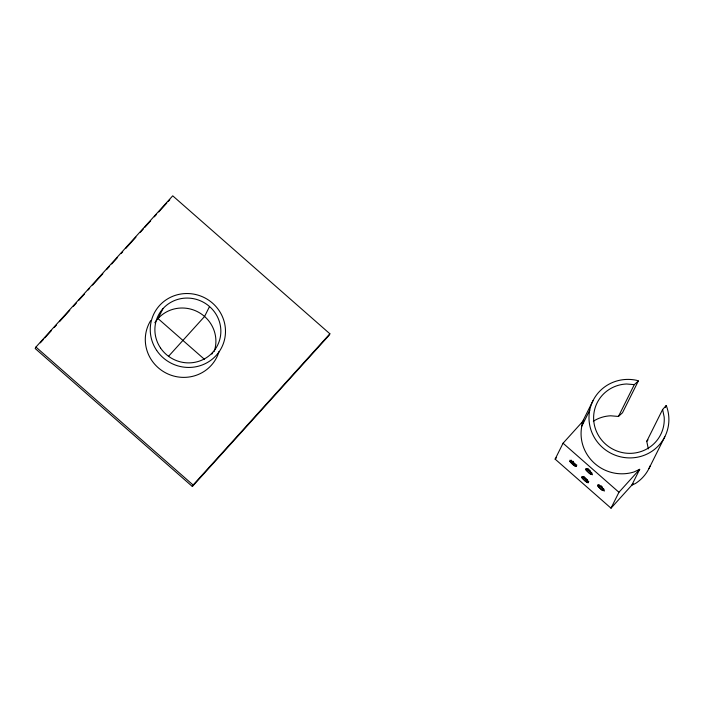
<?xml version="1.0" encoding="UTF-8"?>
<svg xmlns="http://www.w3.org/2000/svg" width="704" height="704" viewBox="0 0 704 704"><rect width="100%" height="100%" fill="white"/><g stroke="black" fill="none" stroke-linecap="round" stroke-linejoin="round"><path stroke-width="1.06" d="M650.241 465.731A40.181 39.019 26.5 0 1 635.404 483.525L631.77 485.214L639.707 469.313L633.996 471.97A40.181 39.019 26.5 0 1 581.803 426.149L583.827 420.262L563.059 443.221L555.13 459.122L611.01 508.174L633.186 483.657M35.939 347.046L35.2 348.533L192.35 486.508L329.138 335.28L329.877 333.793L172.726 195.826L35.939 347.046L193.098 485.012L192.35 486.508M162.985 308.634L158.03 318.578L204.582 359.445M209.528 306.539L204.574 316.474L168.476 356.382M211.851 354.13L212.749 352.326M581.513 423.738L593.041 400.602M581.962 424.002L583.827 420.262M581.803 426.149L589.732 410.247M593.349 421.23A35.526 34.496 26.5 0 1 610.641 415.791L618.446 416.451L634.304 384.639L638.361 380.943L636.592 380.31A40.181 39.019 26.5 0 0 588.993 417.032A40.181 39.019 26.5 0 0 635.166 457.565A40.181 39.019 26.5 0 0 666.723 406.771L666.142 405.61L662.622 409.499L646.765 441.311L648.322 448.879M638.361 380.943L622.503 412.746L618.446 416.451M611.01 508.174L618.939 492.272L639.707 469.313M665.183 407.537L666.142 405.61M648.982 468.512L664.84 436.709M40.348 342.848L43.287 339.592M44.757 337.964L51.374 330.651M54.322 327.395L56.522 324.958M59.47 321.71L69.766 310.323M73.445 306.258L76.384 303.01M78.593 300.564L84.471 294.061M88.15 289.995L89.619 288.376M92.558 285.12L102.854 273.742M106.533 269.676L109.472 266.42M111.681 263.982L117.568 257.479M121.238 253.414L122.716 251.786M125.655 248.538L135.951 237.151M140.36 232.276L143.299 229.02M144.778 227.392L150.656 220.889M154.334 216.823L156.543 214.386M158.743 211.948L166.839 203.007M168.309 201.379L169.778 199.751M193.098 485.012L329.877 333.793M555.13 459.122L556.565 457.538M569.95 461.534L569.897 460.214L572.458 461.542L575.52 464.429L576.558 466.497L573.672 465.326L570.61 462.431L569.95 461.534L571.226 460.126M570.61 462.431L571.886 461.023M571.516 463.434L573.426 461.314M572.572 464.429L573.848 463.012M573.672 465.326L574.948 463.918M574.719 466.039L575.995 464.631M575.599 466.497L576.875 465.089M585.895 469.823L585.842 468.494L588.403 469.832L591.466 472.718L592.504 474.786L589.626 473.616L586.564 470.721L585.895 469.823L587.118 468.477M586.564 470.721L588.386 468.706M581.935 477.778L581.882 476.45L584.443 477.778L587.506 480.674L588.544 482.742L585.658 481.562L582.595 478.676L581.935 477.778L583.15 476.432M587.462 471.715L589.292 469.7M582.595 478.676L584.417 476.661M588.518 472.718L590.339 470.694M583.502 479.67L585.323 477.655M589.626 473.616L590.841 472.27M584.558 480.665L586.379 478.65M590.665 474.329L591.879 472.982M585.658 481.562L587.479 479.547M586.705 482.275L587.919 480.938M587.585 482.742L588.799 481.395M597.881 486.068L597.837 484.739L600.398 486.068L603.451 488.963L604.498 491.022L601.612 489.852L598.55 486.966L597.881 486.068L599.166 484.651M598.55 486.966L599.826 485.549M599.447 487.96L601.366 485.839M600.503 488.954L602.422 486.834M601.612 489.852L602.888 488.444M646.765 441.311L648.014 439.93M602.65 490.565L603.935 489.157M634.304 384.639L626.498 383.988A35.526 34.496 26.5 0 0 593.701 420.244A35.526 34.496 26.5 0 0 631.382 453.323A35.526 34.496 26.5 0 0 664.18 417.067L662.622 409.499M563.059 443.221L618.939 492.272M154.827 322.766A33.176 32.217 26.5 0 1 196.9 311.397A33.176 32.217 26.5 0 1 214.192 351.437M219.067 351.446A37.831 36.74 26.5 0 1 167.895 373.956A37.831 36.74 26.5 0 1 150.674 320.637M156.666 350.407A37.831 36.74 26.5 0 0 221.672 347.477A37.831 36.74 26.5 0 0 185.266 293.559A37.831 36.74 26.5 0 0 156.666 350.407M160.512 347.952A33.176 32.217 26.5 0 0 217.51 345.382A33.176 32.217 26.5 0 0 185.583 298.1A33.176 32.217 26.5 0 0 160.512 347.952"/></g></svg>
